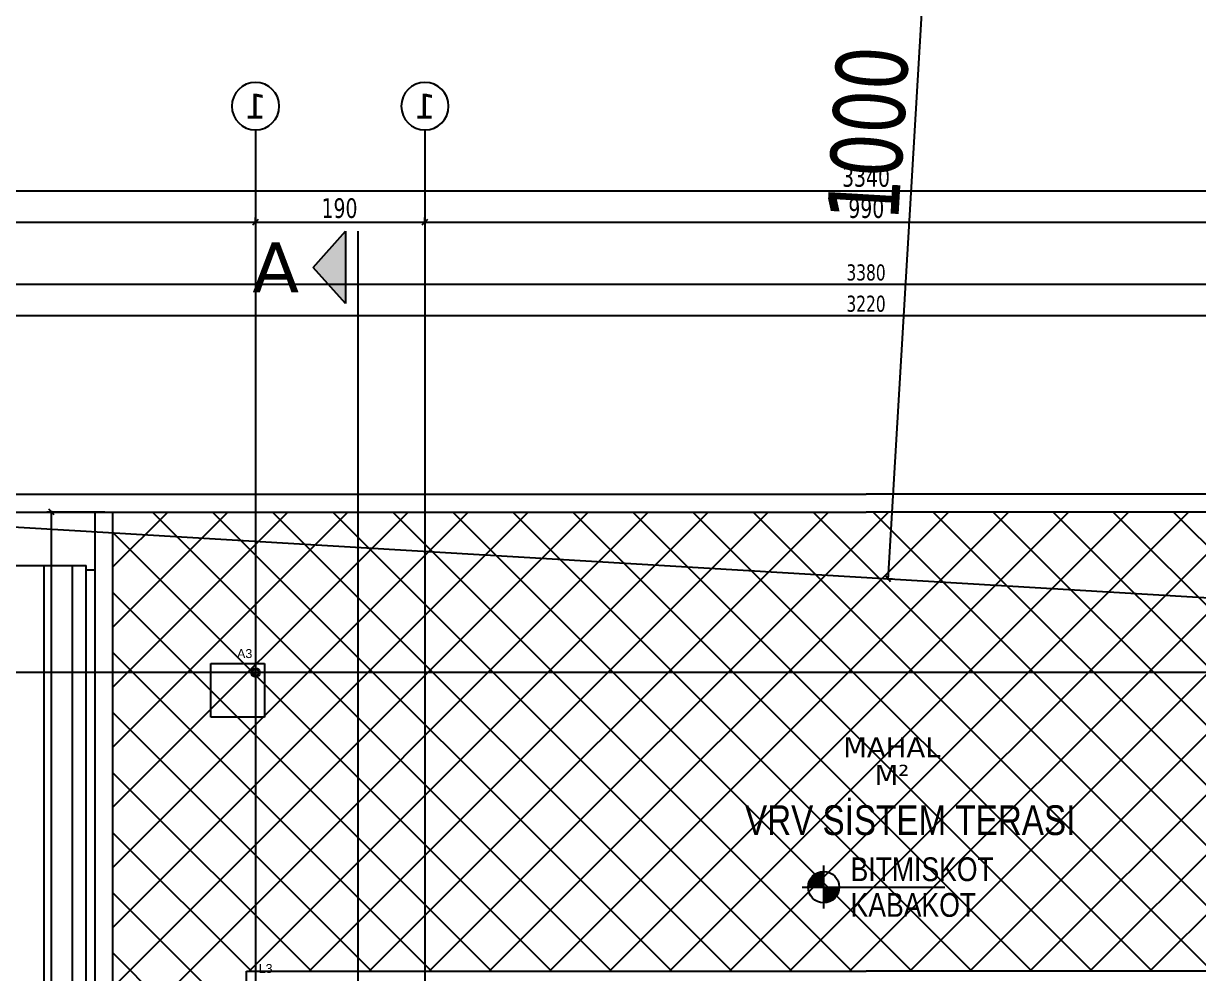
# Model space of a CAD drawing. Header units: millimetres. Extents: x 43168.9 to 43194.6, y -25545.1 to -25543.4.
# Drawn here: x 43179.9368 to 43180.2004, y -25543.9074 to -25543.6944 of the extents above; entities that cross this region are included whole.
import ezdxf
from ezdxf.enums import TextEntityAlignment as Align

# ---------------------------------------------------------------- set-up
doc = ezdxf.new("R2010")
doc.units = ezdxf.units.MM
doc.header["$LTSCALE"] = 200
for name, pattern in [('DASHDOT', [1, 0.5, -0.25, 0, -0.25]), ('DASHDOT2', [0.5, 0.25, -0.125, 0, -0.125]), ('HIDDEN2', [0.1875, 0.125, -0.0625])]:
    doc.linetypes.add(name, pattern=pattern)
for name, color, linetype in [('aks_sgh', 5, 'DASHDOT2'), ('gor-1_sgh', 232, 'Continuous'), ('gor-2_sgh', 161, 'Continuous'), ('gor-4_sgh', 17, 'Continuous'), ('izd-alt_sgh', 8, 'HIDDEN2'), ('kesitcizgisi_sgh', 22, 'Continuous'), ('olcu-uyg_sgh', 193, 'Continuous'), ('olcuaks_sgh', 41, 'Continuous'), ('olcudis_sgh', 185, 'Continuous'), ('olcuic_sgh', 183, 'Continuous'), ('tarama-zemin_sgh', 197, 'Continuous'), ('yapi-yaklasma_sgh', 41, 'DASHDOT'), ('yazi-mahal_sgh', 12, 'Continuous')]:
    doc.layers.add(name, color=color, linetype=linetype)
doc.styles.add('1-200', font='arial.ttf', dxfattribs={"height": 60})
doc.styles.add('dim', font='VERDANA.TTF', dxfattribs={"width": 0.7})
doc.styles.add('text1', font='VERDANA.TTF')
doc.styles.add('text2', font='arial.ttf')

msp = doc.modelspace()

# ---------------------------------------------------------------- hatches: boundary and pattern name
msp.add_hatch(color=256).paths.add_polyline_path([(43180.00908, -25543.74096), (43180.00908, -25543.7572), (43180.0018, -25543.74908)])
h = msp.add_hatch(color=256)
edge = h.paths.add_edge_path()
edge.add_arc((43179.98888, -25543.83992), 0.001, 0, 360)
edge = h.paths.add_edge_path(flags=16)
edge.add_arc((43179.98888, -25543.83992), 0.00075, 0, 360)

# ---------------------------------------------------------------- linework, layer by layer
for p, q in [((43179.98888, -25543.71824), (43179.98888, -25543.74092)), ((43180.02688, -25543.71824), (43180.02688, -25543.74092)), ((43180.0018, -25543.74908), (43180.00908, -25543.74096)), ((43180.00908, -25543.74096), (43180.00908, -25543.7572)), ((43180.00908, -25543.7572), (43180.0018, -25543.74908)), ((43180.11284, -25543.88792), (43180.11624, -25543.88452)), ((43180.11286, -25543.8876), (43180.11591, -25543.88455)), ((43180.11294, -25543.88722), (43180.11555, -25543.88461)), ((43180.11304, -25543.88802), (43180.11633, -25543.88473)), ((43180.11306, -25543.8868), (43180.11513, -25543.88473)), ((43180.11333, -25543.88623), (43180.11454, -25543.88502)), ((43180.11334, -25543.88802), (43180.11633, -25543.88503)), ((43180.11364, -25543.88802), (43180.11633, -25543.88533)), ((43180.11633, -25543.88784), (43180.11396, -25543.88546)), ((43180.11633, -25543.88754), (43180.11411, -25543.88532)), ((43180.11633, -25543.88724), (43180.11428, -25543.88519)), ((43180.11633, -25543.88694), (43180.11447, -25543.88507)), ((43180.11633, -25543.88664), (43180.11465, -25543.88495)), ((43180.11633, -25543.88634), (43180.11485, -25543.88486)), ((43180.11633, -25543.88604), (43180.11506, -25543.88477)), ((43180.11633, -25543.88574), (43180.11528, -25543.88469)), ((43180.11633, -25543.88544), (43180.11551, -25543.88462)), ((43180.11633, -25543.88514), (43180.11576, -25543.88457)), ((43180.11633, -25543.88484), (43180.11602, -25543.88453)), ((43180.11633, -25543.88454), (43180.11631, -25543.88452)), ((43180.11292, -25543.88802), (43180.11284, -25543.88793)), ((43180.11322, -25543.88802), (43180.11286, -25543.88766)), ((43180.11352, -25543.88802), (43180.1129, -25543.88739)), ((43180.11382, -25543.88802), (43180.11295, -25543.88715)), ((43180.11412, -25543.88802), (43180.11301, -25543.88691)), ((43180.11442, -25543.88802), (43180.1131, -25543.8867)), ((43180.11472, -25543.88802), (43180.11319, -25543.88649)), ((43180.11502, -25543.88802), (43180.11329, -25543.88629)), ((43180.11532, -25543.88802), (43180.11341, -25543.88611)), ((43180.11562, -25543.88802), (43180.11353, -25543.88593)), ((43180.11592, -25543.88802), (43180.11367, -25543.88577)), ((43180.11622, -25543.88802), (43180.1138, -25543.8856)), ((43180.11394, -25543.88802), (43180.11633, -25543.88563)), ((43180.11424, -25543.88802), (43180.11633, -25543.88592)), ((43180.11454, -25543.88802), (43180.11633, -25543.88622)), ((43180.11484, -25543.88802), (43180.11633, -25543.88652)), ((43180.11513, -25543.88802), (43180.11633, -25543.88682)), ((43180.11543, -25543.88802), (43180.11633, -25543.88712)), ((43180.11573, -25543.88802), (43180.11633, -25543.88742)), ((43180.11603, -25543.88802), (43180.11633, -25543.88772)), ((43180.11633, -25543.88832), (43180.11663, -25543.88802)), ((43180.11633, -25543.88862), (43180.11693, -25543.88802)), ((43180.11633, -25543.88892), (43180.11723, -25543.88802)), ((43180.11633, -25543.88922), (43180.11753, -25543.88802)), ((43180.11633, -25543.88952), (43180.11783, -25543.88802)), ((43180.11633, -25543.88982), (43180.11813, -25543.88802)), ((43180.11633, -25543.89012), (43180.11843, -25543.88802)), ((43180.11633, -25543.89041), (43180.11873, -25543.88802)), ((43180.11633, -25543.89071), (43180.11903, -25543.88802)), ((43180.11633, -25543.89101), (43180.11933, -25543.88802)), ((43180.11633, -25543.89131), (43180.11962, -25543.88802)), ((43180.11875, -25543.89055), (43180.11633, -25543.88814)), ((43180.11643, -25543.89151), (43180.11983, -25543.88812)), ((43180.11889, -25543.89039), (43180.11652, -25543.88802)), ((43180.11903, -25543.89024), (43180.11682, -25543.88802)), ((43180.11916, -25543.89007), (43180.11711, -25543.88802)), ((43180.11928, -25543.88989), (43180.11741, -25543.88802)), ((43180.1194, -25543.8897), (43180.11771, -25543.88802)), ((43180.11949, -25543.8895), (43180.11801, -25543.88802)), ((43180.11959, -25543.88929), (43180.11831, -25543.88802)), ((43180.11966, -25543.88907), (43180.11861, -25543.88802)), ((43180.11973, -25543.88884), (43180.11891, -25543.88802)), ((43180.11978, -25543.88859), (43180.11921, -25543.88802)), ((43180.11982, -25543.88833), (43180.11951, -25543.88802)), ((43180.11983, -25543.88804), (43180.11981, -25543.88802)), ((43180.11858, -25543.89069), (43180.11633, -25543.88843)), ((43180.11842, -25543.89082), (43180.11633, -25543.88873)), ((43180.11824, -25543.89094), (43180.11633, -25543.88903)), ((43180.11806, -25543.89106), (43180.11633, -25543.88933)), ((43180.11786, -25543.89116), (43180.11633, -25543.88963)), ((43180.11765, -25543.89125), (43180.11633, -25543.88993)), ((43180.11744, -25543.89134), (43180.11633, -25543.89023)), ((43180.1172, -25543.8914), (43180.11633, -25543.89053)), ((43180.11696, -25543.89146), (43180.11633, -25543.89083)), ((43180.11676, -25543.89149), (43180.1198, -25543.88844)), ((43180.11713, -25543.89142), (43180.11974, -25543.8888)), ((43180.11755, -25543.89129), (43180.11962, -25543.88922)), ((43180.11812, -25543.89102), (43180.11933, -25543.88981)), ((43180.1167, -25543.89149), (43180.11633, -25543.89113)), ((43180.11642, -25543.89151), (43180.11633, -25543.89143))]:
    msp.add_line(p, q)
at = {"color": 0, "linetype": 'ByBlock', "lineweight": -2}
for p, q in [((43179.98828, -25543.73952), (43179.98948, -25543.73832)), ((43179.98948, -25543.73832), (43179.98828, -25543.73952)), ((43180.02628, -25543.73952), (43180.02748, -25543.73832)), ((43180.02748, -25543.73832), (43180.02628, -25543.73952)), ((43179.94369, -25543.80452), (43179.94249, -25543.80332)), ((43180.13024, -25543.81825), (43180.13136, -25543.81952)), ((43180.13024, -25543.81825), (43180.13136, -25543.81952)), ((43179.98908, -25543.83972), (43179.98868, -25543.83972)), ((43179.98868, -25543.83972), (43179.98868, -25543.84012)), ((43179.98868, -25543.84012), (43179.98908, -25543.84012)), ((43179.98895, -25543.83985), (43179.98881, -25543.83999)), ((43179.98895, -25543.83999), (43179.98881, -25543.83985)), ((43179.98908, -25543.84012), (43179.98908, -25543.83972))]:
    msp.add_line(p, q, dxfattribs=at)
at = {"linetype": 'DASHDOT'}
msp.add_line((43180.01188, -25543.80816), (43180.01188, -25543.74096), dxfattribs=at)
at = {"color": 0}
for p, q in [((43180.11633, -25543.88319), (43180.11633, -25543.89285)), ((43180.1115, -25543.88802), (43180.1435, -25543.88802))]:
    msp.add_line(p, q, dxfattribs=at)
at = {"color": 0, "linetype": 'Continuous', "lineweight": -2}
for radius in [0.001, 0.00075]:
    msp.add_circle((43179.98888, -25543.83992), radius, dxfattribs=at)
at = {"color": 0}
msp.add_circle((43180.11633, -25543.88802), 0.0035, dxfattribs=at)
at = {"linetype": 'Continuous', "extrusion": (0, 0, -1)}
for centre in [(43179.98888, -25543.71292), (43180.02688, -25543.71292)]:
    msp.add_ellipse(centre, major_axis=(0.00376, 0.00376), ratio=1, start_param=3.926991, end_param=10.210176, dxfattribs=at)
at = {"layer": 'aks_sgh'}
for p, q in [((43179.98888, -25543.74092), (43179.98888, -25544.60992)), ((43180.02688, -25543.74092), (43180.02688, -25544.60992)), ((43180.52688, -25543.83992), (43179.72488, -25543.83992))]:
    msp.add_line(p, q, dxfattribs=at)
at = {"layer": 'gor-1_sgh'}
for p, q in [((43179.95288, -25543.80392), (43179.95688, -25543.80392)), ((43179.95288, -25544.04991), (43179.95288, -25543.80392)), ((43179.95688, -25544.04591), (43179.95688, -25543.80392))]:
    msp.add_line(p, q, dxfattribs=at)
at = {"layer": 'gor-2_sgh'}
for p, q in [((43179.80388, -25543.79992), (43180.12588, -25543.79992)), ((43180.44788, -25543.79992), (43180.12588, -25543.79992)), ((43179.81188, -25543.80392), (43180.12588, -25543.80392)), ((43180.43988, -25543.80392), (43180.12588, -25543.80392)), ((43179.81388, -25543.81592), (43179.95088, -25543.81592)), ((43179.95088, -25544.05191), (43179.95088, -25543.81592)), ((43179.95088, -25543.81692), (43179.95288, -25543.81692)), ((43179.98688, -25544.04591), (43179.98688, -25543.90691)), ((43179.98688, -25543.90691), (43180.12588, -25543.90691)), ((43180.26488, -25543.90691), (43180.12588, -25543.90691))]:
    msp.add_line(p, q, dxfattribs=at)
at = {"layer": 'gor-4_sgh'}
for p, q in [((43179.9415, -25544.17942), (43179.9415, -25543.81592)), ((43179.94785, -25544.17942), (43179.94785, -25543.81592))]:
    msp.add_line(p, q, dxfattribs=at)
at = {"layer": 'izd-alt_sgh'}
for p, q in [((43179.97888, -25543.83792), (43179.99088, -25543.83792)), ((43179.97888, -25543.84992), (43179.97888, -25543.83792)), ((43179.99088, -25543.83792), (43179.99088, -25543.84992)), ((43179.99088, -25543.84992), (43179.97888, -25543.84992))]:
    msp.add_line(p, q, dxfattribs=at)
at = {"layer": 'kesitcizgisi_sgh', "linetype": 'DASHDOT'}
msp.add_line((43180.01188, -25544.61379), (43180.01188, -25543.80816), dxfattribs=at)
at = {"layer": 'olcu-uyg_sgh'}
for p, q in [((43180.13079, -25543.81913), (43180.14267, -25543.61901)), ((43180.13079, -25543.81913), (43180.14267, -25543.61901)), ((43180.1308, -25543.81888), (43180.1318, -25543.81894)), ((43180.1308, -25543.81888), (43180.1318, -25543.81894))]:
    msp.add_line(p, q, dxfattribs=at)
at = {"layer": 'olcuaks_sgh'}
for p, q in [((43179.79163, -25543.73192), (43180.46013, -25543.73192)), ((43179.98888, -25543.73892), (43179.98888, -25543.73792)), ((43179.98888, -25543.73892), (43179.98888, -25543.73792)), ((43180.02688, -25543.73892), (43180.02688, -25543.73792)), ((43180.02688, -25543.73892), (43180.02688, -25543.73792)), ((43179.80563, -25543.73892), (43179.98913, -25543.73892)), ((43179.98863, -25543.73892), (43180.02713, -25543.73892)), ((43180.02663, -25543.73892), (43180.22513, -25543.73892))]:
    msp.add_line(p, q, dxfattribs=at)
at = {"layer": 'olcudis_sgh'}
for p, q in [((43180.46413, -25543.75292), (43179.78763, -25543.75292)), ((43180.44813, -25543.75992), (43179.80363, -25543.75992))]:
    msp.add_line(p, q, dxfattribs=at)
at = {"layer": 'olcuic_sgh'}
for p, q in [((43179.94309, -25544.05016), (43179.94309, -25543.80367)), ((43179.95509, -25543.80392), (43179.94209, -25543.80392))]:
    msp.add_line(p, q, dxfattribs=at)
at = {"layer": 'tarama-zemin_sgh'}
for p, q in [((43179.95688, -25543.81625), (43179.96921, -25543.80392)), ((43179.95688, -25543.82972), (43179.98268, -25543.80392)), ((43179.95688, -25543.84319), (43179.99615, -25543.80392)), ((43179.95688, -25543.85666), (43180.00962, -25543.80392)), ((43179.95688, -25543.87013), (43180.02309, -25543.80392)), ((43179.95688, -25543.8836), (43180.03656, -25543.80392)), ((43179.95688, -25543.89707), (43180.05003, -25543.80392)), ((43179.95688, -25543.91054), (43180.0635, -25543.80392)), ((43179.95688, -25543.92401), (43180.07697, -25543.80392)), ((43180.06877, -25543.90691), (43179.96578, -25543.80392)), ((43180.08224, -25543.90691), (43179.97925, -25543.80392)), ((43179.98745, -25543.90691), (43180.09044, -25543.80392)), ((43180.09571, -25543.90691), (43179.99272, -25543.80392)), ((43180.00092, -25543.90691), (43180.10391, -25543.80392)), ((43180.10918, -25543.90691), (43180.00619, -25543.80392)), ((43180.01439, -25543.90691), (43180.11738, -25543.80392)), ((43180.12265, -25543.90691), (43180.01966, -25543.80392)), ((43180.02786, -25543.90691), (43180.13085, -25543.80392)), ((43180.13612, -25543.90691), (43180.03313, -25543.80392)), ((43180.04133, -25543.90691), (43180.14432, -25543.80392)), ((43180.14959, -25543.90691), (43180.0466, -25543.80392)), ((43180.0548, -25543.90691), (43180.15779, -25543.80392)), ((43180.16306, -25543.90691), (43180.06007, -25543.80392)), ((43180.06827, -25543.90691), (43180.17127, -25543.80392)), ((43180.17653, -25543.90691), (43180.07354, -25543.80392)), ((43180.08174, -25543.90691), (43180.18474, -25543.80392)), ((43180.19, -25543.90691), (43180.08701, -25543.80392)), ((43180.09522, -25543.90691), (43180.19821, -25543.80392)), ((43180.20347, -25543.90691), (43180.10048, -25543.80392)), ((43180.10869, -25543.90691), (43180.21168, -25543.80392)), ((43180.21695, -25543.90691), (43180.11395, -25543.80392)), ((43180.12216, -25543.90691), (43180.22515, -25543.80392)), ((43180.23042, -25543.90691), (43180.12742, -25543.80392)), ((43180.13563, -25543.90691), (43180.23862, -25543.80392)), ((43180.24389, -25543.90691), (43180.1409, -25543.80392)), ((43180.1491, -25543.90691), (43180.25209, -25543.80392)), ((43180.25736, -25543.90691), (43180.15437, -25543.80392)), ((43180.16257, -25543.90691), (43180.26556, -25543.80392)), ((43180.29488, -25543.93096), (43180.16784, -25543.80392)), ((43180.17604, -25543.90691), (43180.27903, -25543.80392)), ((43180.29488, -25543.91749), (43180.18131, -25543.80392)), ((43180.18951, -25543.90691), (43180.2925, -25543.80392)), ((43180.29488, -25543.90402), (43180.19478, -25543.80392)), ((43180.0553, -25543.90691), (43179.95688, -25543.80849)), ((43180.04183, -25543.90691), (43179.95688, -25543.82196)), ((43180.02836, -25543.90691), (43179.95688, -25543.83543)), ((43180.01489, -25543.90691), (43179.95688, -25543.8489)), ((43180.00142, -25543.90691), (43179.95688, -25543.86237)), ((43179.98795, -25543.90691), (43179.95688, -25543.87584)), ((43179.98688, -25543.91931), (43179.95688, -25543.88931)), ((43179.98688, -25543.93278), (43179.95688, -25543.90278))]:
    msp.add_line(p, q, dxfattribs=at)
at = {"layer": 'yapi-yaklasma_sgh'}
msp.add_line((43179.724, -25543.79476), (43180.53777, -25543.84307), dxfattribs=at)
msp.add_line((43179.724, -25543.79476), (43180.53777, -25543.84307), dxfattribs=at)

# ---------------------------------------------------------------- texts
at = {"linetype": 'Continuous', "style": 'text1', "text_generation_flag": 4}
for tag, text, height, p in [('1', '', 0.0056, (43179.98888, -25543.71292)), ('1', '', 0.0056, (43180.02688, -25543.71292)), ('A', 'A', 0.0112, (43179.9934, -25543.74908))]:
    msp.add_attdef(tag, text=text, height=height, rotation=180, dxfattribs=at).set_placement(p, align=Align.MIDDLE)
at = {"color": 7, "style": 'text1'}
for tag, text, p in [('MAHAL', '', (43180.13163, -25543.85666)), ('M²', 'm²', (43180.13163, -25543.86283))]:
    msp.add_attdef(tag, text=text, height=0.0045, dxfattribs=at).set_placement(p, align=Align.MIDDLE)
at = {"color": 0, "style": 'text2', "width": 0.8}
for tag, p, s in [('BITMISKOT', (43180.12237, -25543.88669), '+0,10'), ('KABAKOT', (43180.12237, -25543.89469), '±0,00')]:
    msp.add_attdef(tag, p, s, height=0.005333, dxfattribs=at)
at = {"layer": 'aks_sgh', "style": '1-200'}
for s, p in [('A3', (43179.98474, -25543.83667)), ('L3', (43179.98959, -25543.90728))]:
    msp.add_text(s, height=0.002, rotation=0, dxfattribs=at).set_placement(p)
at = {"layer": 'olcu-uyg_sgh', "color": 2, "style": 'dim', "width": 0.7}
msp.add_text('1000', height=0.016, rotation=86.6027, dxfattribs=at).set_placement((43180.13304, -25543.73901))
msp.add_text('1000', height=0.016, rotation=86.6027, dxfattribs=at).set_placement((43180.13304, -25543.73901))
at = {"layer": 'olcuaks_sgh', "color": 2, "style": 'dim', "width": 0.7}
for s, p in [('3340', (43180.12046, -25543.73098)), ('190', (43180.00369, -25543.73798)), ('990', (43180.12186, -25543.73798))]:
    msp.add_text(s, height=0.0044, dxfattribs=at).set_placement(p)
at = {"layer": 'olcudis_sgh', "color": 2, "style": 'dim', "width": 0.7}
for s, p in [('3380', (43180.12144, -25543.752)), ('3220', (43180.12144, -25543.75901))]:
    msp.add_text(s, height=0.0036, dxfattribs=at).set_placement(p)
at = {"layer": 'yazi-mahal_sgh', "color": 252, "style": 'text2', "width": 0.8}
msp.add_text('VRV SİSTEM TERASI', height=0.0066667, dxfattribs=at).set_placement((43180.09869, -25543.87635))

doc.saveas('drawing.dxf')
